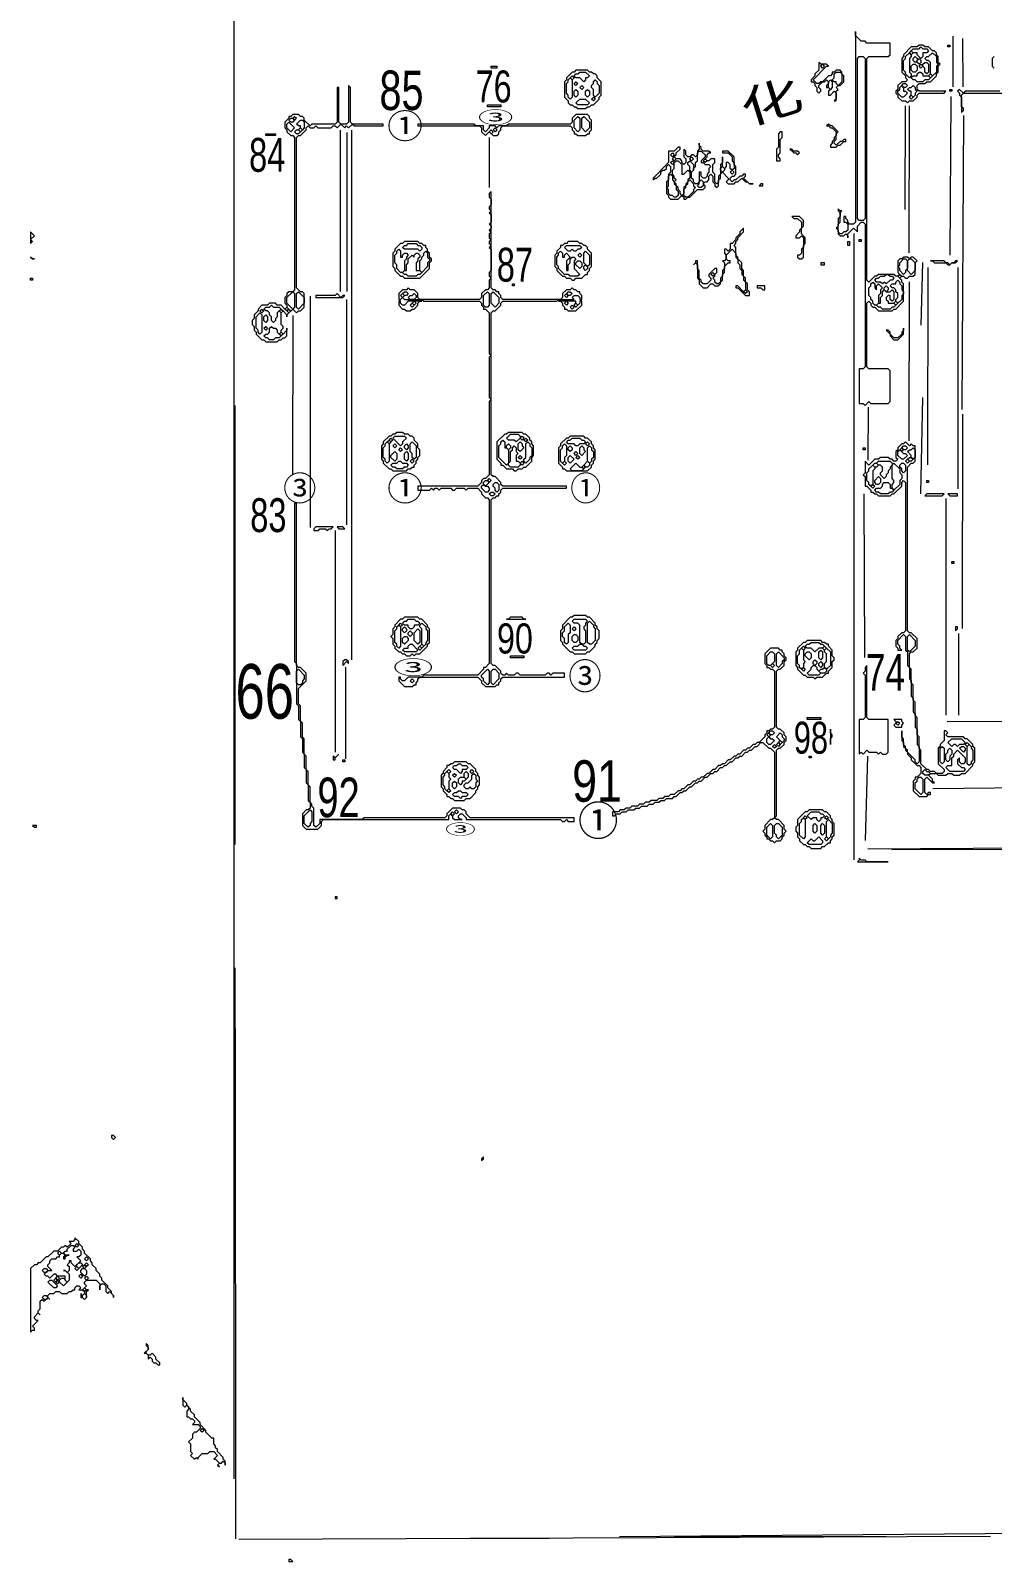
# Model space of a CAD drawing. Extents: x 10 to 1972, y 11 to 1392.
# Drawn here: x 10 to 509, y 11 to 806 of the extents above; entities that cross this region are included whole.
import ezdxf

# ---------------------------------------------------------------- set-up
doc = ezdxf.new("R2010")
doc.units = 0
for name, color, linetype, lineweight in [('OCR_TEXT', 6, 'Continuous', 0), ('TEXT_FALLBACK_OUTLINE', 2, 'Continuous', 0), ('TRACE_CURVE', 6, 'Continuous', 0), ('TRACE_STRAIGHT', 5, 'Continuous', 0), ('TRACE_TEXT_SYMBOL', 6, 'Continuous', 0)]:
    doc.layers.add(name, color=color, linetype=linetype, lineweight=lineweight)
doc.styles.add('wqy-unicode', font='wqy-unicode.lff')

msp = doc.modelspace()

# ---------------------------------------------------------------- linework, layer by layer
at = {"layer": 'TEXT_FALLBACK_OUTLINE', "color": 2}
for points in [[(201, 665), (201, 663), (203, 661), (204, 661), (205, 660), (207, 660), (208, 661), (209, 661), (211, 663), (211, 664), (212, 665), (213, 665), (206, 665), (204, 663), (203, 663), (202, 664), (202, 665)], [(207, 663), (208, 664), (209, 663), (208, 662)], [(208, 664), (209, 665), (210, 664), (209, 663)], [(284, 665), (285, 665), (286, 664), (286, 663), (287, 662), (287, 661), (288, 661), (289, 660), (293, 660), (296, 663), (296, 665), (295, 665), (295, 664), (294, 663), (293, 664), (293, 665)], [(287, 664), (288, 665), (289, 664), (288, 663)], [(290, 662), (291, 663), (292, 662), (291, 661)], [(292, 663), (293, 664), (294, 663), (293, 662)]]:
    msp.add_lwpolyline(points, close=True, dxfattribs=at)
at = {"layer": 'TRACE_CURVE', "color": 6}
for points in [[(438, 805), (438, 706), (437, 705), (435, 705), (434, 706), (434, 707), (433, 708), (433, 709), (432, 709), (432, 706), (433, 706), (434, 705), (434, 702), (433, 701), (432, 701), (431, 700), (430, 700), (429, 701), (429, 705), (430, 706), (430, 711), (431, 712), (430, 712), (429, 713), (429, 712), (430, 711), (430, 709), (429, 708), (429, 704), (428, 703), (429, 702), (429, 700), (430, 699), (432, 699), (433, 700), (434, 699), (434, 698), (434, 700), (437, 703), (439, 701), (439, 704), (441, 706), (442, 706), (443, 705), (443, 631), (442, 630), (440, 630), (440, 612), (442, 612), (443, 611), (445, 613), (446, 612), (455, 612), (456, 613), (456, 629), (455, 630), (445, 630), (444, 631), (444, 664), (445, 665), (446, 664), (446, 663), (447, 662), (448, 662)], [(448, 662), (450, 660), (457, 660), (458, 661), (459, 661), (463, 665), (463, 674), (462, 675), (462, 676), (461, 677), (462, 678), (463, 678), (464, 677), (465, 677), (466, 678), (468, 678), (469, 679), (469, 685), (470, 686), (468, 688), (467, 688), (466, 687), (465, 688), (463, 688), (462, 687), (461, 687), (460, 686), (460, 680), (461, 679), (460, 678), (459, 678), (458, 679), (450, 679), (449, 678), (448, 678), (445, 675), (444, 676), (444, 791), (445, 792), (455, 792), (456, 793), (456, 799), (444, 799), (443, 800), (441, 800), (438, 803), (438, 805)], [(175, 777), (175, 758), (174, 757), (171, 757), (170, 758), (170, 776), (169, 776), (169, 758), (168, 757), (156, 757), (155, 756), (152, 759), (152, 760), (151, 761), (150, 761), (149, 762), (146, 762), (145, 761), (144, 761), (144, 760), (142, 758), (142, 755), (143, 754), (143, 753), (145, 751), (146, 751), (147, 750), (147, 671), (146, 670), (144, 670), (143, 669), (143, 668), (142, 667), (142, 664), (143, 663), (143, 662), (142, 661), (140, 663), (138, 663), (137, 664), (134, 664), (133, 663), (130, 663), (128, 661), (128, 660), (126, 658), (126, 656), (125, 655), (125, 653), (126, 652), (126, 650), (127, 649), (127, 648), (130, 645), (131, 645), (132, 644), (138, 644), (139, 645), (140, 645), (141, 646), (142, 646), (143, 647), (143, 651), (143, 650)], [(143, 650), (141, 648), (140, 649), (140, 650), (141, 651), (141, 652), (140, 653), (140, 659), (141, 660), (143, 658), (143, 657), (143, 658), (146, 661), (148, 659), (149, 660), (150, 660), (152, 662), (152, 669), (151, 670), (150, 670), (148, 672), (148, 750), (149, 751), (150, 751), (153, 754), (153, 755), (154, 756), (155, 755), (157, 755), (158, 756), (159, 755), (166, 755), (167, 756), (168, 756), (169, 755), (171, 757), (173, 755), (174, 756), (175, 755), (177, 757), (178, 756), (193, 756), (193, 757), (177, 757), (176, 758), (176, 776), (175, 777)], [(249, 722), (248, 721), (248, 719), (249, 718), (249, 715), (248, 714), (248, 713), (249, 712), (248, 711), (249, 710), (249, 706), (248, 705), (249, 704), (249, 703), (248, 702), (249, 701), (248, 700), (248, 698), (249, 697), (248, 696), (248, 695), (249, 694), (248, 693), (249, 692), (249, 681), (248, 680), (248, 678), (249, 677), (248, 676), (248, 672), (247, 671), (246, 671), (244, 669), (244, 667), (243, 666), (212, 666), (211, 667), (211, 669), (209, 671), (207, 671), (206, 672), (205, 671), (203, 671), (201, 669), (201, 666), (202, 666), (203, 667), (204, 666), (213, 666), (214, 665), (243, 665), (244, 664), (244, 663), (245, 662), (245, 661), (246, 661), (248, 659), (248, 638), (249, 637), (248, 636), (248, 615), (249, 614), (248, 613), (248, 575)], [(254, 667), (254, 668), (253, 669), (253, 670), (252, 670), (251, 671), (250, 671), (249, 672), (249, 722)], [(281, 472), (280, 471), (279, 472), (278, 472), (277, 471), (264, 471), (263, 472), (262, 472), (261, 471), (258, 471), (257, 472), (256, 471), (255, 471), (254, 472), (254, 473), (251, 476), (250, 476), (249, 477), (249, 562), (250, 563), (251, 563), (252, 564), (253, 564), (253, 565), (254, 566), (254, 567), (255, 568), (288, 568), (288, 569), (255, 569), (254, 570), (254, 571), (251, 574), (250, 574), (249, 575), (249, 659), (250, 660), (251, 660), (254, 663), (254, 664), (255, 665), (283, 665), (284, 666), (292, 666), (291, 667), (292, 668), (294, 668), (295, 667), (295, 666), (296, 666), (296, 668), (295, 669), (295, 670), (294, 670), (293, 671), (292, 671), (291, 672), (290, 671), (288, 671), (286, 669), (286, 667), (285, 666), (255, 666), (254, 667)], [(464, 592), (463, 591), (462, 591), (460, 589), (460, 588), (459, 587), (459, 584), (460, 583), (459, 582), (458, 582), (457, 583), (456, 583), (455, 584), (451, 584), (450, 583), (448, 583), (445, 580), (443, 582), (443, 576), (442, 575), (443, 574), (443, 569), (444, 569), (446, 567), (446, 566), (447, 566), (448, 565), (449, 565), (450, 564), (456, 564), (457, 565), (458, 565), (462, 569), (462, 571), (463, 572), (464, 571), (464, 494), (463, 493), (462, 493), (460, 491), (460, 490), (459, 489), (459, 486), (460, 485), (460, 484), (462, 484), (461, 485), (461, 486), (460, 487), (460, 489), (463, 492), (464, 491), (464, 484), (465, 483), (465, 476), (466, 475), (466, 469), (467, 468), (467, 460), (468, 459), (468, 452), (469, 451), (469, 444), (470, 443)], [(499, 435), (496, 438), (495, 438), (494, 439), (486, 439), (485, 440), (486, 441), (485, 442), (484, 442), (484, 437), (482, 435), (482, 434), (481, 433), (481, 425), (484, 422), (484, 421), (483, 420), (480, 420), (479, 421), (477, 421), (476, 422), (475, 422), (472, 425), (472, 432), (471, 433), (471, 439), (470, 440), (470, 449), (469, 450), (469, 457), (468, 458), (468, 466), (467, 467), (467, 474), (466, 475), (466, 482), (467, 483), (468, 483), (470, 485), (470, 490), (467, 493), (466, 493), (465, 494), (465, 579), (467, 581), (468, 581), (469, 582), (469, 590), (468, 590), (467, 591), (466, 590), (464, 592)], [(248, 575), (246, 573), (245, 573), (244, 572), (244, 571), (242, 569), (211, 569), (211, 567), (217, 567), (218, 568), (219, 567), (220, 568), (221, 568), (222, 567), (223, 568), (228, 568), (229, 567), (230, 567), (231, 568), (235, 568), (236, 567), (237, 568), (242, 568), (244, 566), (244, 565), (246, 563), (247, 563), (248, 562), (248, 477), (246, 475), (245, 475), (245, 474), (242, 471), (214, 471), (213, 470), (206, 470), (204, 468), (203, 468), (202, 469), (202, 470), (201, 470), (201, 468), (204, 465), (208, 465), (209, 466), (210, 466), (210, 467), (211, 468), (211, 469), (212, 470), (242, 470), (244, 468), (244, 467), (246, 465), (251, 465), (252, 466), (253, 466), (253, 467), (254, 468), (254, 469), (255, 470), (287, 470), (287, 472), (281, 472)], [(147, 560), (147, 478), (148, 477), (148, 456), (149, 455), (149, 448), (150, 447), (150, 439), (151, 438), (151, 431), (152, 430), (152, 423), (153, 422), (153, 415), (154, 414), (154, 406), (155, 405), (155, 402), (154, 401), (153, 401), (151, 399), (151, 393), (153, 391), (159, 391), (161, 393), (161, 395), (162, 396), (227, 396), (227, 398), (228, 399), (229, 398), (229, 397), (230, 396), (234, 396), (233, 396), (232, 397), (232, 398), (233, 399), (234, 399), (236, 397), (236, 396), (285, 396), (286, 395), (287, 395), (288, 396), (289, 395), (292, 395), (292, 397), (238, 397), (236, 399), (236, 400), (235, 401), (234, 401), (233, 402), (229, 402), (226, 399), (226, 398), (225, 397), (183, 397), (182, 396), (160, 396), (160, 394), (158, 392), (157, 393)], [(157, 393), (157, 402), (156, 403), (156, 404), (155, 405), (155, 413), (154, 414), (154, 421), (153, 422), (153, 429), (152, 430), (152, 438), (151, 439), (151, 446), (150, 447), (150, 455), (149, 456), (149, 464), (153, 468), (153, 472), (150, 475), (149, 475), (148, 476), (148, 560), (147, 560)], [(394, 485), (391, 482), (391, 477), (392, 476), (392, 475), (393, 475), (394, 474), (395, 474), (396, 473), (396, 444), (395, 443), (394, 443), (393, 442), (392, 442), (392, 441), (391, 440), (391, 439), (388, 436), (387, 436), (386, 435), (385, 435), (383, 433), (382, 433), (381, 432), (380, 432), (378, 430), (377, 430), (376, 429), (375, 429), (373, 427), (372, 427), (370, 425), (369, 425), (368, 424), (367, 424), (365, 422), (364, 422), (362, 420), (361, 420), (359, 418), (358, 418), (357, 417), (356, 417), (355, 416), (354, 416), (352, 414), (351, 414), (349, 412), (348, 412), (347, 411), (346, 411), (344, 409), (342, 409), (341, 408), (339, 408), (338, 407), (336, 407), (335, 406), (332, 406), (331, 405), (329, 405), (328, 404), (326, 404), (325, 403)], [(390, 436), (393, 433), (394, 433), (396, 431), (396, 397), (395, 396), (394, 396), (391, 393), (391, 391), (390, 390), (391, 389), (391, 388), (392, 387), (392, 386), (393, 386), (394, 385), (395, 385), (396, 384), (397, 385), (399, 385), (400, 386), (400, 387), (401, 388), (401, 389), (402, 390), (401, 391), (401, 393), (398, 396), (397, 396), (396, 397), (397, 398), (397, 432), (398, 433), (399, 433), (401, 435), (401, 436), (402, 437), (402, 439), (401, 440), (401, 441), (399, 443), (398, 443), (397, 444), (397, 473), (398, 474), (399, 474), (401, 476), (401, 478), (402, 479), (402, 480), (401, 481), (401, 482), (400, 483), (400, 484), (399, 484), (398, 485), (394, 485)], [(470, 443), (470, 435), (471, 434), (471, 426), (470, 425), (469, 426), (469, 427), (465, 431), (465, 432), (464, 433), (464, 434), (463, 435), (463, 438), (462, 439), (462, 442), (462, 437), (463, 436), (463, 434), (464, 433), (464, 432), (465, 431), (465, 430), (467, 428), (467, 427), (470, 424), (471, 424), (472, 423), (472, 420), (470, 418), (469, 418), (469, 417), (468, 416), (468, 411), (471, 408), (475, 408), (476, 409), (477, 409), (477, 410), (476, 410), (475, 409), (474, 410), (474, 417), (475, 418), (478, 415), (479, 415), (478, 416), (478, 417), (476, 419), (477, 420), (480, 420), (481, 419), (485, 419), (486, 420), (488, 420), (489, 419), (492, 419), (493, 420), (495, 420), (499, 424), (499, 425), (500, 426), (500, 433), (499, 434), (499, 435)], [(325, 403), (322, 403), (321, 402), (319, 402), (318, 401), (316, 401), (315, 400), (312, 400), (312, 398), (313, 398), (314, 399), (316, 399), (317, 400), (319, 400), (320, 401), (323, 401), (324, 402), (326, 402), (327, 403), (330, 403), (331, 404), (333, 404), (334, 405), (336, 405), (337, 406), (339, 406), (340, 407), (343, 407), (344, 408), (345, 408), (347, 410), (348, 410), (349, 411), (350, 411), (352, 413), (353, 413), (355, 415), (356, 415), (357, 416), (358, 416), (360, 418), (361, 418), (363, 420), (364, 420), (365, 421), (366, 421), (368, 423), (369, 423), (370, 424), (371, 424), (373, 426), (374, 426), (376, 428), (377, 428), (378, 429), (379, 429), (381, 431), (382, 431), (383, 432), (384, 432), (386, 434), (387, 434), (389, 436), (390, 436)]]:
    msp.add_lwpolyline(points, dxfattribs=at)
for points in [[(439, 791), (440, 792), (442, 792), (443, 791), (443, 708), (442, 707), (440, 707), (439, 708)], [(143, 757), (144, 758), (147, 755), (145, 753), (143, 755)], [(144, 759), (145, 760), (146, 760), (147, 759), (146, 758), (145, 758)], [(146, 760), (147, 761), (148, 760), (147, 759)], [(150, 759), (151, 759), (152, 758), (152, 755), (151, 754), (150, 755), (150, 756), (149, 756), (148, 757)], [(149, 754), (150, 755), (151, 754), (150, 753)], [(147, 753), (148, 754), (149, 754), (150, 753), (149, 752), (148, 752)], [(463, 687), (464, 687), (465, 686), (465, 682), (464, 681), (464, 680), (463, 679), (461, 681), (461, 682), (460, 683), (461, 684), (461, 685)], [(465, 686), (466, 687), (467, 687), (469, 685), (469, 681), (467, 679), (465, 681)], [(453, 678), (454, 679), (455, 679), (456, 678), (457, 678), (458, 677), (457, 676), (456, 676), (454, 674), (453, 675), (452, 674), (451, 675), (449, 675), (448, 676), (449, 677), (450, 677), (451, 678)], [(459, 675), (460, 676), (461, 675), (461, 674), (462, 673), (462, 671), (463, 670), (463, 669), (462, 668), (462, 666), (460, 664), (459, 665), (459, 666), (460, 667), (460, 669), (459, 670), (459, 671), (458, 672), (457, 672), (456, 673), (457, 674), (459, 674)], [(460, 678), (461, 679), (462, 678), (461, 677)], [(146, 670), (147, 669), (147, 662), (146, 661), (143, 664), (143, 667)], [(148, 669), (149, 670), (152, 667), (152, 664), (149, 661), (148, 662)], [(202, 668), (203, 669), (204, 668), (203, 667)], [(203, 669), (204, 670), (205, 670), (206, 669), (205, 668), (204, 668)], [(208, 668), (209, 669), (210, 668), (210, 667), (209, 666), (207, 666), (206, 667), (207, 668)], [(247, 670), (248, 669), (248, 663), (247, 662), (246, 662), (245, 663), (245, 668)], [(249, 669), (250, 670), (253, 667), (253, 664), (251, 662), (249, 664)], [(287, 668), (288, 669), (289, 668), (288, 667)], [(288, 669), (289, 670), (290, 670), (291, 669), (290, 668), (289, 668)], [(446, 674), (447, 675), (448, 674), (448, 672), (449, 671), (449, 673), (450, 674), (452, 672), (451, 671), (451, 669), (450, 668), (450, 664), (449, 663), (448, 663), (447, 664), (447, 665), (446, 666), (446, 667), (445, 668), (445, 672), (446, 673)], [(452, 670), (453, 671), (454, 670), (456, 670), (457, 671), (458, 670), (458, 666), (457, 665), (456, 666), (456, 668), (455, 668), (454, 667), (454, 666), (455, 665), (455, 664), (458, 664), (459, 663), (458, 662), (457, 662), (456, 661), (452, 661), (451, 662), (450, 662), (449, 663), (450, 664), (451, 664), (451, 667), (452, 668)], [(453, 672), (454, 673), (455, 672), (455, 671), (454, 670), (453, 671)], [(129, 660), (130, 661), (131, 660), (130, 659)], [(134, 662), (135, 663), (136, 662), (139, 662), (140, 661), (138, 659), (138, 657), (137, 656), (137, 655), (136, 654), (135, 655), (135, 657), (134, 658), (134, 659), (133, 660), (132, 660), (131, 661), (132, 662)], [(139, 660), (140, 661), (141, 660), (140, 659)], [(142, 661), (143, 662), (144, 661), (143, 660)], [(143, 660), (144, 661), (145, 660), (144, 659)], [(458, 664), (459, 665), (460, 664), (459, 663)], [(129, 659), (130, 658), (130, 649), (129, 648), (128, 649), (128, 650), (127, 651), (127, 657)], [(131, 657), (132, 658), (133, 657), (133, 655), (132, 654), (131, 655)], [(134, 651), (135, 652), (136, 651), (137, 651), (138, 650), (138, 649), (140, 647), (139, 646), (137, 646), (136, 645), (134, 645), (133, 646), (132, 646), (131, 647), (132, 648), (133, 648), (134, 649)], [(131, 651), (132, 652), (133, 651), (132, 650)], [(139, 648), (140, 649), (141, 648), (140, 647)], [(460, 587), (461, 588), (463, 586), (464, 586), (465, 585), (463, 583), (462, 583), (460, 585)], [(461, 588), (462, 589), (463, 588), (462, 587)], [(462, 589), (463, 590), (464, 590), (465, 589), (464, 588), (463, 588)], [(467, 588), (468, 589), (469, 588), (469, 584), (468, 583), (467, 584), (467, 585), (465, 587), (466, 588)], [(447, 580), (448, 579), (448, 578), (447, 577), (447, 570), (446, 569), (445, 570), (445, 571), (444, 572), (444, 576), (445, 577), (445, 578)], [(447, 580), (448, 581), (449, 581), (450, 580), (449, 579), (448, 579)], [(449, 581), (450, 582), (456, 582), (457, 581), (457, 580), (456, 579), (456, 578), (455, 577), (455, 576), (454, 575), (454, 574), (453, 573), (451, 575), (451, 576), (452, 577), (452, 579), (451, 580), (450, 580)], [(457, 580), (458, 581), (461, 578), (461, 576), (462, 575), (462, 573), (461, 572), (461, 570), (458, 567), (457, 568), (457, 570), (458, 571), (458, 572), (457, 573)], [(461, 580), (462, 581), (463, 581), (464, 580), (464, 577), (463, 576), (462, 577), (462, 578), (461, 579)], [(464, 582), (465, 583), (466, 582), (465, 581)], [(465, 583), (466, 584), (467, 584), (468, 583), (467, 582), (466, 582)], [(247, 572), (248, 573), (249, 572), (248, 571)], [(450, 574), (451, 573), (451, 571), (450, 570), (449, 570), (448, 571), (448, 572)], [(244, 569), (245, 570), (246, 569), (247, 569), (248, 568), (248, 567), (247, 566), (246, 566), (244, 568)], [(245, 571), (246, 572), (247, 572), (248, 571), (246, 569), (245, 570)], [(248, 565), (249, 566), (250, 566), (251, 565), (250, 564), (249, 564)], [(250, 570), (251, 571), (252, 571), (253, 570), (253, 567), (252, 566), (251, 567), (251, 568), (250, 569)], [(446, 569), (447, 570), (448, 569), (447, 568)], [(452, 570), (453, 571), (455, 571), (456, 570), (456, 568), (457, 568), (458, 567), (457, 566), (456, 566), (455, 565), (451, 565), (450, 566), (449, 566), (448, 567), (449, 568), (451, 568), (452, 569)], [(465, 491), (466, 492), (469, 489), (469, 486), (466, 483), (465, 484)], [(394, 483), (395, 483), (396, 482), (396, 478), (394, 476), (393, 476), (392, 477), (392, 481)], [(394, 476), (395, 477), (396, 476), (395, 475)], [(397, 482), (398, 483), (401, 480), (401, 479), (400, 478), (400, 477), (398, 475), (397, 476)], [(148, 473), (149, 474), (152, 471), (152, 469), (151, 468), (151, 467), (150, 466), (149, 466), (148, 467)], [(207, 468), (208, 469), (209, 468), (208, 467)], [(247, 474), (248, 473), (248, 467), (247, 466), (245, 468), (245, 469), (244, 470), (244, 471)], [(249, 473), (250, 474), (251, 474), (253, 472), (253, 469), (250, 466), (249, 467)], [(392, 440), (393, 441), (394, 440), (393, 439)], [(392, 438), (393, 439), (394, 438), (395, 438), (396, 437), (394, 435), (393, 435), (392, 436)], [(393, 441), (394, 442), (395, 442), (396, 441), (395, 440), (394, 440)], [(399, 441), (400, 440), (400, 439), (401, 438), (401, 437), (400, 436), (397, 439)], [(398, 436), (399, 437), (400, 436), (399, 435)], [(488, 438), (493, 438), (495, 436), (494, 435), (492, 435), (491, 434), (490, 435), (489, 435), (488, 434), (486, 436)], [(395, 434), (396, 435), (397, 434), (396, 433)], [(397, 435), (398, 436), (399, 435), (398, 434)], [(482, 433), (483, 434), (484, 433), (484, 426), (483, 425), (482, 426)], [(486, 432), (487, 433), (488, 432), (488, 430), (487, 429), (487, 427), (486, 426), (485, 427), (485, 430), (486, 431)], [(491, 432), (495, 428), (495, 426), (494, 425), (493, 425), (492, 426), (492, 428), (491, 427), (491, 425), (493, 423), (494, 423), (495, 422), (494, 421), (487, 421), (485, 423), (486, 424), (488, 424), (488, 428), (489, 429), (489, 430)], [(492, 433), (493, 434), (494, 434), (495, 433), (495, 432), (494, 431)], [(495, 435), (496, 436), (497, 435), (496, 434)], [(496, 434), (497, 435), (498, 434), (498, 433), (499, 432), (499, 427), (498, 426), (498, 425), (497, 424), (496, 425)], [(473, 421), (474, 422), (475, 421), (476, 421), (477, 420), (476, 419), (474, 419), (473, 420)], [(470, 417), (471, 418), (472, 418), (473, 417), (473, 410), (472, 409), (469, 412), (469, 415), (470, 416)], [(155, 401), (156, 400), (156, 395), (155, 394), (155, 393), (154, 392), (152, 394), (152, 398)], [(228, 399), (229, 400), (230, 399), (229, 398)], [(230, 400), (231, 401), (232, 400), (231, 399)], [(394, 394), (395, 393), (395, 387), (394, 386), (392, 388), (392, 392)], [(396, 393), (397, 394), (398, 394), (400, 392), (400, 388), (398, 386), (397, 387), (397, 388), (396, 389)]]:
    msp.add_lwpolyline(points, close=True, dxfattribs=at)
at = {"layer": 'TRACE_STRAIGHT', "color": 5}
for p, q in [((115.54, 53.88), (115.55, 1343.88)), ((488.5, 802.63), (488.59, 776.37)), ((493.59, 801.38), (493.67, 776.37)), ((487.25, 688.88), (487.64, 771.38)), ((463.75, 712.62), (463.95, 766.38)), ((465.91, 690.12), (466.01, 766.38)), ((493.37, 608.87), (494.23, 761.38)), ((170.87, 670.12), (170.88, 753.88)), ((174.04, 752.63), (174.06, 670.12)), ((176.7, 478.88), (176.71, 753.88)), ((248, 750), (248, 724)), ((437.1, 700.12), (437.11, 375.12)), ((472.16, 652.59), (473.01, 685.16)), ((475.64, 580.12), (475.69, 682.63)), ((491.09, 682.62), (491.1, 567.62)), ((155.17, 547.62), (155.19, 667.63)), ((465.9, 592.62), (466, 675.13)), ((174, 666), (174, 549)), ((146.03, 575.12), (146.23, 657.63)), ((472.03, 565.1), (472.91, 615.13)), ((116, 611), (116, 383)), ((444.64, 582.62), (444.71, 610.12)), ((493.59, 495.13), (493.66, 606.38)), ((442.45, 565.12), (442.63, 480.12)), ((485.14, 450.12), (485.16, 562.63)), ((168, 546), (168, 431)), ((491.67, 450.12), (491.73, 492.63)), ((173.6, 427.62), (173.61, 475.13)), ((485.62, 446.9), (631.86, 447.71)), ((443.26, 385.12), (444.4, 428.91)), ((478.13, 412.16), (540.62, 412.91)), ((444.39, 380.83), (638.14, 382.1)), ((456.87, 380.54), (534.37, 380.68)), ((116, 319), (116, 280)), ((116.15, 287.63), (116.27, 22.63)), ((118.13, 22.52), (508.14, 24.14)), ((315.58, 23.85), (564.36, 25.99)), ((344, 24), (454, 24)), ((238, 23), (279, 23))]:
    msp.add_line(p, q, dxfattribs=at)
at = {"layer": 'TRACE_TEXT_SYMBOL', "color": 6}
for points in [[(471, 798), (470, 797), (467, 797), (463, 793), (463, 792), (462, 791), (462, 784), (464, 782), (464, 781), (465, 780), (464, 779), (462, 779), (460, 777), (460, 775), (459, 774), (459, 773), (460, 772), (460, 771), (462, 769), (464, 769), (465, 768), (466, 769), (468, 769), (470, 771), (470, 772), (471, 773), (484, 773), (485, 774), (471, 774), (470, 775), (470, 777), (471, 778), (474, 778), (475, 779), (477, 779), (480, 782), (480, 783), (481, 784), (481, 787), (482, 788), (481, 789), (481, 792), (480, 793), (480, 794), (479, 795), (478, 795), (476, 797), (474, 797), (473, 798)], [(466, 794), (467, 795), (468, 794), (467, 793)], [(471, 796), (472, 797), (473, 796), (475, 796), (476, 795), (475, 794), (473, 794), (473, 792), (472, 791), (470, 793), (470, 794), (468, 794), (467, 795), (468, 796)], [(486, 798), (487, 798), (487, 797), (486, 797)], [(249, 787), (252, 787), (252, 786), (249, 786)], [(419, 789), (419, 785), (417, 783), (417, 782), (415, 780), (415, 779), (416, 779), (417, 778), (417, 777), (418, 776), (418, 774), (419, 773), (420, 774), (420, 775), (419, 776), (419, 777), (421, 779), (422, 779), (423, 780), (424, 779), (424, 778), (423, 777), (423, 776), (424, 776), (425, 775), (424, 774), (424, 772), (425, 772), (427, 774), (428, 773), (428, 770), (427, 769), (428, 769), (428, 774), (429, 775), (428, 776), (429, 777), (430, 777), (432, 779), (432, 782), (431, 783), (431, 784), (430, 785), (428, 785), (427, 784), (426, 784), (426, 783), (425, 782), (424, 782), (421, 779), (420, 779), (419, 778), (418, 778), (416, 780), (423, 787), (424, 787), (423, 788), (420, 788)], [(420, 787), (421, 788), (422, 787), (421, 786)], [(466, 794), (467, 793), (467, 792), (466, 791), (466, 784), (467, 783), (467, 782), (466, 781), (464, 783), (464, 784), (463, 785), (463, 790), (464, 791), (464, 792)], [(467, 787), (468, 788), (469, 788), (470, 787), (470, 785), (469, 784), (468, 784), (467, 785)], [(468, 791), (469, 792), (470, 791), (470, 790), (469, 789), (468, 790)], [(470, 790), (471, 791), (472, 790), (472, 789), (471, 788), (470, 789)], [(471, 787), (472, 788), (473, 787), (472, 786)], [(473, 788), (474, 789), (475, 789), (476, 788), (476, 784), (475, 783), (474, 784), (474, 786), (473, 787)], [(478, 794), (480, 792), (480, 789), (481, 788), (480, 787), (480, 784), (478, 782), (477, 783), (477, 789), (476, 790), (475, 790), (474, 791), (475, 792), (476, 792)], [(293, 785), (292, 784), (291, 784), (288, 781), (288, 780), (287, 779), (287, 771), (289, 769), (289, 768), (290, 767), (291, 767), (292, 766), (293, 766), (294, 765), (298, 765), (299, 766), (300, 766), (301, 767), (302, 767), (305, 770), (305, 771), (306, 772), (306, 779), (304, 781), (304, 782), (303, 783), (302, 783), (301, 784), (300, 784), (299, 785)], [(289, 780), (290, 781), (291, 780), (291, 771), (290, 770), (289, 771), (289, 772), (288, 773), (288, 778), (289, 779)], [(290, 781), (291, 782), (292, 781), (291, 780)], [(294, 783), (295, 784), (298, 784), (300, 782), (299, 781), (298, 781), (298, 780), (297, 779), (295, 781), (293, 781), (292, 782), (293, 783)], [(292, 778), (293, 779), (294, 778), (293, 777)], [(302, 779), (303, 780), (304, 779), (304, 778), (305, 777), (305, 773), (303, 771), (302, 772), (302, 775), (301, 776), (301, 777), (302, 778)], [(424, 779), (425, 780), (426, 779), (426, 776), (425, 775), (424, 776)], [(427, 783), (428, 784), (430, 784), (431, 783), (431, 779), (429, 777), (428, 778), (428, 779), (427, 779), (426, 780), (427, 781)], [(470, 783), (471, 784), (472, 784), (473, 783), (473, 782), (476, 782), (477, 781), (476, 780), (474, 780), (473, 779), (470, 779), (469, 780), (468, 780), (467, 781), (468, 782), (470, 782)], [(476, 782), (477, 783), (478, 782), (477, 781)], [(292, 774), (293, 775), (294, 774), (294, 772), (293, 771), (292, 772)], [(295, 776), (296, 777), (297, 776), (296, 775)], [(298, 774), (299, 775), (300, 774), (300, 772), (299, 771), (298, 772)], [(301, 770), (302, 771), (303, 770), (302, 769)], [(461, 776), (462, 777), (463, 776), (463, 774), (464, 774), (465, 773), (463, 771), (462, 771), (460, 773), (460, 774), (461, 775)], [(462, 777), (463, 778), (464, 778), (465, 777), (464, 776), (463, 776)], [(467, 776), (468, 777), (469, 776), (469, 775), (470, 774), (469, 773), (469, 772), (468, 771), (467, 772), (467, 774), (466, 774), (465, 775), (466, 776)], [(466, 771), (467, 772), (468, 771), (467, 770)], [(487, 775), (488, 775), (488, 774), (487, 774)], [(247, 767), (254, 767), (254, 766), (247, 766)], [(295, 770), (298, 770), (300, 768), (299, 767), (294, 767), (293, 768)], [(293, 762), (291, 760), (291, 758), (290, 757), (258, 757), (257, 756), (253, 756), (252, 755), (251, 756), (248, 756), (248, 755), (246, 753), (245, 754), (245, 756), (241, 756), (240, 757), (211, 757), (211, 756), (243, 756), (244, 755), (244, 753), (246, 751), (248, 753), (250, 751), (252, 751), (253, 752), (253, 753), (254, 754), (254, 755), (255, 756), (290, 756), (291, 755), (291, 754), (292, 753), (292, 752), (293, 752), (294, 751), (298, 751), (299, 752), (300, 752), (300, 753), (301, 754), (301, 759), (300, 760), (300, 761), (299, 762)], [(250, 754), (251, 755), (252, 754), (251, 753)], [(294, 761), (295, 760), (295, 754), (294, 753), (292, 755), (292, 759)], [(296, 760), (297, 761), (300, 758), (300, 755), (298, 753), (296, 755)], [(424, 757), (423, 756), (424, 756), (425, 755), (426, 755), (428, 753), (428, 751), (427, 750), (427, 749), (426, 748), (426, 747), (425, 746), (425, 745), (428, 745), (429, 746), (430, 746), (432, 748), (433, 748), (433, 749), (432, 749), (431, 748), (430, 748), (428, 746), (427, 747), (427, 748), (428, 749), (428, 752), (429, 753), (426, 756), (425, 756)], [(132, 752), (137, 752), (137, 751), (132, 751)], [(248, 753), (249, 754), (250, 753), (249, 752)], [(399, 753), (398, 752), (398, 745), (397, 744), (397, 738), (399, 738), (399, 739), (398, 740), (398, 741), (399, 742), (399, 749), (400, 750), (400, 753)], [(342, 741), (343, 742), (344, 741), (343, 740)], [(343, 739), (344, 740), (345, 739), (344, 738)], [(352, 739), (353, 740), (354, 739), (353, 738)], [(356, 742), (357, 743), (358, 743), (360, 741), (360, 740), (358, 738), (358, 737), (359, 737), (360, 736), (362, 736), (363, 735), (362, 734), (362, 732), (361, 731), (361, 730), (360, 729), (359, 729), (358, 730), (358, 732), (357, 732), (357, 727), (356, 726), (355, 726), (354, 727), (354, 728), (353, 729), (353, 732), (354, 733), (354, 734), (355, 735), (355, 737), (356, 738)], [(359, 738), (360, 739), (361, 738), (360, 737)], [(404, 744), (406, 742), (407, 742), (408, 741), (409, 742), (408, 743), (406, 743), (405, 744)], [(341, 730), (342, 731), (343, 730), (343, 728), (344, 727), (344, 726), (345, 725), (345, 723), (346, 722), (346, 720), (345, 719), (344, 719), (343, 720), (342, 720), (341, 721), (341, 723), (340, 724), (341, 725)], [(342, 737), (343, 738), (344, 737), (343, 736)], [(344, 737), (345, 738), (346, 738), (348, 736), (348, 731), (349, 731), (351, 733), (352, 732), (352, 729), (351, 728), (351, 727), (350, 726), (350, 725), (349, 724), (349, 721), (348, 720), (347, 721), (347, 722), (346, 723), (346, 724), (345, 725), (345, 726), (344, 727), (345, 728), (344, 729), (344, 730), (343, 731), (343, 733), (344, 734)], [(351, 737), (352, 738), (354, 736), (354, 733), (353, 732), (352, 733), (352, 735), (351, 736)], [(368, 734), (369, 735), (370, 734), (370, 733), (369, 732), (368, 733)], [(373, 732), (374, 733), (375, 732), (374, 731)], [(351, 727), (352, 728), (354, 726), (354, 725), (355, 724), (354, 723), (354, 722), (351, 719), (350, 719), (349, 720), (349, 723), (350, 724), (350, 725), (351, 726)], [(357, 727), (358, 728), (359, 727), (359, 725), (358, 724), (357, 724), (356, 725), (357, 726)], [(389, 726), (388, 725), (390, 725), (390, 726)], [(405, 709), (406, 708), (408, 708), (410, 706), (410, 703), (409, 702), (409, 701), (407, 699), (407, 698), (409, 698), (410, 699), (411, 698), (411, 693), (410, 692), (410, 690), (409, 689), (408, 689), (408, 688), (409, 687), (410, 687), (411, 688), (411, 694), (412, 695), (412, 698), (410, 700), (410, 703), (411, 704), (411, 707), (409, 709)], [(10, 701), (10, 695), (11, 696), (10, 697), (12, 699)], [(204, 696), (203, 695), (202, 695), (199, 692), (199, 691), (198, 690), (198, 683), (199, 682), (199, 681), (202, 678), (203, 678), (204, 677), (212, 677), (217, 682), (217, 685), (218, 686), (218, 687), (217, 688), (217, 690), (216, 691), (216, 692), (215, 693), (215, 694), (214, 694), (213, 695), (212, 695), (211, 696)], [(200, 691), (201, 692), (202, 691), (202, 688), (203, 688), (203, 689), (204, 690), (205, 690), (206, 689), (205, 688), (205, 687), (204, 686), (204, 681), (203, 680), (202, 680), (200, 682), (200, 684), (199, 685), (199, 689), (200, 690)], [(205, 694), (206, 695), (210, 695), (211, 694), (212, 694), (213, 693), (213, 692), (212, 691), (211, 692), (204, 692), (203, 693), (204, 694)], [(289, 696), (288, 695), (287, 695), (286, 694), (285, 694), (285, 693), (283, 691), (283, 690), (282, 689), (282, 683), (283, 682), (283, 681), (286, 678), (287, 678), (288, 677), (290, 677), (291, 676), (292, 676), (293, 677), (296, 677), (298, 679), (299, 679), (299, 680), (300, 681), (300, 682), (301, 683), (301, 690), (299, 692), (299, 693), (298, 694), (297, 694), (296, 695), (295, 695), (294, 696)], [(287, 693), (288, 694), (295, 694), (296, 693), (295, 692), (294, 692), (293, 691), (292, 691), (291, 692), (290, 691), (289, 691)], [(434, 696), (435, 696), (435, 694), (434, 694)], [(440, 697), (441, 697), (441, 696), (440, 696)], [(10, 688), (11, 687), (12, 687), (11, 687)], [(209, 689), (210, 690), (211, 690), (212, 689), (212, 688), (211, 687), (211, 686), (210, 685), (210, 681), (212, 681), (213, 680), (212, 679), (211, 679), (210, 678), (206, 678), (205, 679), (204, 679), (203, 680), (204, 681), (205, 681), (205, 684), (206, 685), (206, 687), (208, 689), (209, 688)], [(214, 690), (215, 691), (216, 690), (216, 688), (217, 687), (217, 686), (216, 685), (216, 683), (213, 680), (212, 681), (212, 686), (213, 687), (213, 688), (214, 689)], [(284, 690), (285, 691), (286, 690), (286, 688), (287, 688), (287, 689), (288, 690), (290, 688), (288, 686), (288, 681), (289, 681), (289, 684), (290, 685), (290, 687), (291, 688), (292, 688), (293, 687), (292, 686), (292, 682), (295, 679), (294, 678), (290, 678), (289, 679), (287, 679), (284, 682), (284, 683), (283, 684), (283, 688), (284, 689)], [(293, 685), (294, 686), (295, 686), (296, 685), (296, 683), (295, 682), (293, 684)], [(294, 689), (295, 690), (296, 689), (295, 688)], [(297, 690), (298, 691), (300, 689), (300, 684), (299, 683), (297, 685)], [(297, 683), (298, 684), (299, 683), (299, 682), (298, 681), (297, 682)], [(420, 685), (420, 684), (422, 684), (422, 685)], [(477, 686), (478, 686), (479, 685), (485, 685), (486, 684), (487, 684), (488, 685), (490, 685), (491, 686), (490, 686), (489, 685), (488, 685), (487, 684), (486, 685), (485, 685), (484, 686)], [(10, 677), (11, 677), (11, 676), (10, 676)], [(363, 679), (364, 680), (365, 679), (364, 678)], [(169, 669), (168, 668), (158, 668), (158, 667), (172, 667), (173, 668), (172, 668), (171, 667)], [(260, 674), (261, 674), (261, 673), (260, 673)], [(380, 670), (381, 671), (382, 670), (381, 669)], [(387, 673), (387, 672), (389, 672), (390, 671), (391, 671), (391, 673)], [(463, 651), (463, 650), (462, 649), (462, 648), (460, 646), (458, 646), (456, 648), (456, 649), (455, 650), (454, 650), (456, 648), (456, 647), (458, 645), (460, 645), (463, 648)], [(200, 597), (199, 596), (198, 596), (197, 595), (196, 595), (193, 592), (193, 591), (192, 590), (192, 583), (193, 582), (193, 581), (196, 578), (197, 578), (198, 577), (205, 577), (206, 578), (207, 578), (208, 579), (209, 579), (209, 580), (210, 581), (210, 582), (211, 583), (211, 584), (212, 585), (212, 588), (211, 589), (211, 591), (209, 593), (209, 594), (208, 595), (207, 595), (206, 596), (204, 596), (203, 597)], [(258, 597), (257, 596), (256, 596), (252, 592), (252, 583), (254, 581), (254, 580), (255, 580), (257, 578), (260, 578), (261, 577), (262, 577), (263, 578), (265, 578), (266, 579), (267, 579), (270, 582), (270, 584), (271, 585), (271, 590), (270, 591), (270, 592), (269, 593), (269, 594), (267, 596), (266, 596), (265, 597)], [(259, 596), (263, 596), (264, 595), (264, 594), (262, 592), (261, 593), (258, 593), (257, 594)], [(194, 591), (195, 592), (196, 591), (196, 582), (195, 581), (194, 582), (194, 583), (193, 584), (193, 589), (194, 590)], [(195, 592), (196, 593), (197, 592), (196, 591)], [(196, 593), (197, 594), (198, 593), (197, 592)], [(198, 594), (199, 595), (204, 595), (205, 594), (203, 592), (203, 591), (202, 590)], [(198, 590), (199, 591), (200, 590), (199, 589)], [(201, 588), (202, 589), (203, 588), (202, 587)], [(204, 590), (205, 591), (206, 590), (206, 589), (205, 588), (204, 589)], [(207, 591), (208, 592), (210, 590), (210, 584), (209, 583), (208, 584), (208, 586), (207, 587)], [(254, 592), (255, 593), (256, 592), (256, 589), (257, 589), (258, 588), (258, 581), (257, 580), (253, 584), (253, 590), (254, 591)], [(257, 590), (258, 591), (259, 590), (259, 589), (258, 588), (257, 589)], [(260, 589), (261, 590), (262, 589), (262, 587), (263, 586), (262, 585), (262, 582), (263, 582), (264, 581), (264, 580), (263, 579), (259, 579), (258, 580), (258, 581), (259, 582), (259, 587), (260, 588)], [(263, 591), (264, 592), (265, 591), (265, 590), (266, 589), (264, 587), (263, 588)], [(264, 594), (265, 595), (266, 594), (265, 593)], [(266, 593), (267, 594), (268, 593), (267, 592)], [(267, 591), (268, 592), (269, 591), (269, 590), (270, 589), (270, 585), (269, 584), (269, 583), (267, 581), (266, 582), (266, 583), (267, 584)], [(290, 595), (289, 594), (288, 594), (285, 591), (285, 590), (284, 589), (284, 581), (286, 579), (286, 578), (287, 578), (288, 577), (299, 577), (301, 579), (301, 580), (302, 581), (302, 582), (303, 583), (303, 588), (302, 589), (302, 590), (301, 591), (301, 592), (299, 594), (298, 594), (297, 595)], [(286, 590), (287, 591), (288, 590), (288, 585), (287, 584), (287, 582), (286, 581), (285, 582), (285, 588), (286, 589)], [(290, 593), (291, 594), (295, 594), (296, 593), (297, 593), (298, 592), (297, 591), (295, 591), (294, 590), (293, 590), (292, 591), (289, 591), (288, 592), (289, 593)], [(289, 589), (290, 590), (291, 589), (291, 588), (290, 587), (289, 588)], [(295, 589), (296, 590), (297, 589), (297, 588), (298, 587), (296, 585), (295, 586)], [(298, 591), (299, 592), (300, 591), (299, 590)], [(299, 589), (300, 590), (301, 589), (301, 588), (302, 587), (302, 584), (301, 583), (301, 582), (300, 581), (299, 582)], [(442, 589), (443, 589), (443, 588), (442, 588)], [(199, 587), (200, 586), (200, 583), (199, 582), (197, 584), (197, 585)], [(200, 581), (201, 582), (202, 582), (203, 581), (205, 581), (206, 580), (205, 579), (204, 579), (203, 578), (200, 578), (199, 579), (198, 579), (197, 580), (198, 581)], [(204, 586), (205, 587), (206, 586), (206, 583), (205, 582), (204, 583)], [(207, 582), (208, 583), (209, 582), (208, 581)], [(263, 584), (264, 585), (265, 584), (264, 583)], [(264, 581), (265, 582), (266, 581), (265, 580)], [(286, 581), (287, 582), (288, 581), (287, 580)], [(289, 584), (290, 585), (292, 583), (290, 581), (289, 582)], [(293, 581), (295, 579), (296, 579), (297, 578), (296, 577), (291, 577), (290, 578)], [(292, 586), (293, 587), (294, 586), (293, 585)], [(293, 584), (294, 585), (295, 584), (294, 583)], [(296, 579), (297, 580), (298, 579), (297, 578)], [(299, 582), (300, 581), (300, 580), (299, 579), (298, 579), (297, 580)], [(475, 565), (474, 564), (483, 564), (484, 565)], [(475, 572), (476, 572), (476, 571), (475, 571)], [(486, 565), (487, 564), (491, 564), (491, 565)], [(158, 548), (157, 547), (157, 546), (159, 546), (160, 547), (163, 547), (164, 546), (165, 547), (166, 547), (167, 548)], [(169, 548), (170, 547), (173, 547), (172, 548)], [(488, 530), (489, 530), (489, 529), (488, 529)], [(204, 501), (203, 500), (202, 500), (199, 497), (199, 496), (198, 495), (198, 492), (197, 491), (198, 490), (198, 487), (199, 486), (199, 485), (201, 483), (202, 483), (203, 482), (204, 482), (205, 481), (207, 481), (208, 482), (209, 481), (210, 482), (212, 482), (216, 486), (216, 487), (217, 488), (217, 495), (216, 496), (216, 497), (213, 500), (212, 500), (211, 501)], [(259, 501), (258, 500), (257, 500), (267, 500), (266, 500), (265, 501)], [(292, 502), (291, 501), (290, 501), (286, 497), (286, 495), (285, 494), (285, 489), (286, 488), (286, 487), (290, 483), (291, 483), (292, 482), (298, 482), (299, 483), (300, 483), (303, 486), (303, 487), (304, 488), (304, 489), (305, 490), (305, 494), (304, 495), (304, 496), (303, 497), (303, 498), (300, 501), (299, 501), (298, 502)], [(200, 496), (201, 497), (202, 496), (202, 486), (201, 485), (200, 486), (200, 487), (199, 488), (199, 494), (200, 495)], [(201, 497), (202, 498), (203, 497), (202, 496)], [(205, 499), (206, 500), (209, 500), (210, 499), (211, 499), (212, 498), (211, 497), (209, 497), (209, 496), (208, 495), (207, 495), (206, 496), (206, 497), (204, 497), (203, 498), (204, 499)], [(203, 495), (204, 496), (205, 495), (205, 494), (204, 493), (203, 494)], [(206, 493), (207, 494), (208, 493), (208, 492), (207, 491), (206, 492)], [(211, 495), (212, 494), (212, 488), (211, 487), (209, 489), (209, 493)], [(212, 497), (213, 498), (215, 496), (215, 495), (216, 494), (216, 489), (215, 488), (215, 487), (214, 486), (213, 487), (213, 495), (212, 496)], [(289, 498), (290, 497), (290, 493), (289, 492), (289, 488), (288, 487), (287, 488), (287, 490), (286, 491), (286, 493), (287, 494), (287, 496)], [(291, 499), (292, 500), (298, 500), (299, 499), (298, 498), (298, 497), (297, 496), (297, 495), (298, 494), (298, 488), (297, 487), (296, 487), (295, 488), (295, 497), (294, 498), (292, 498)], [(291, 495), (292, 496), (293, 495), (292, 494)], [(299, 498), (300, 499), (302, 497), (302, 496), (303, 495), (303, 489), (301, 487), (300, 487), (299, 488)], [(490, 496), (490, 494), (491, 495), (491, 496)], [(203, 490), (204, 491), (205, 491), (206, 490), (206, 489), (204, 487), (203, 488)], [(206, 486), (207, 487), (208, 487), (211, 484), (210, 483), (204, 483), (203, 484), (204, 485), (206, 485)], [(211, 485), (212, 486), (213, 485), (212, 484)], [(212, 486), (213, 487), (214, 486), (213, 485)], [(291, 491), (292, 492), (293, 492), (294, 491), (294, 489), (293, 488), (292, 488), (291, 489)], [(294, 486), (295, 487), (296, 487), (297, 486), (298, 486), (299, 485), (298, 484), (292, 484), (291, 485), (292, 486)], [(413, 489), (412, 488), (411, 488), (408, 485), (408, 484), (407, 483), (407, 476), (408, 475), (408, 474), (411, 471), (412, 471), (413, 470), (416, 470), (417, 469), (418, 470), (421, 470), (423, 472), (424, 472), (424, 473), (426, 475), (426, 478), (427, 479), (427, 480), (426, 481), (426, 484), (424, 486), (424, 487), (423, 487), (422, 488), (421, 488), (420, 489)], [(409, 484), (410, 485), (411, 484), (411, 479), (412, 478), (411, 477), (411, 475), (410, 474), (409, 475), (409, 476), (408, 477), (408, 481), (409, 482)], [(410, 485), (411, 486), (412, 485), (411, 484)], [(414, 487), (415, 488), (419, 488), (420, 487), (421, 487), (422, 486), (421, 485), (419, 485), (417, 483), (415, 485), (413, 485), (412, 486), (413, 487)], [(421, 485), (422, 486), (423, 485), (422, 484)], [(422, 484), (423, 485), (425, 483), (425, 476), (423, 474), (422, 475), (422, 477), (423, 478), (423, 482), (422, 483)], [(173, 479), (172, 478), (172, 476), (174, 478), (175, 477), (175, 478), (174, 479)], [(259, 481), (266, 481), (266, 480), (259, 480)], [(412, 482), (413, 483), (414, 483), (415, 482), (415, 480), (414, 479), (412, 481)], [(416, 478), (417, 479), (418, 478), (418, 477), (417, 476), (416, 477)], [(419, 483), (420, 484), (421, 483), (421, 480), (420, 479), (419, 480)], [(419, 477), (420, 478), (421, 477), (421, 476), (420, 475), (419, 476)], [(410, 474), (411, 475), (412, 474), (411, 473)], [(415, 475), (416, 476), (417, 476), (418, 475), (418, 474), (420, 472), (419, 471), (414, 471), (413, 472), (415, 474)], [(421, 474), (422, 475), (423, 474), (423, 473), (422, 472), (420, 472), (419, 473), (420, 474)], [(444, 476), (443, 475), (443, 473), (442, 472), (443, 471), (443, 449), (442, 448), (440, 448), (440, 430), (441, 431), (442, 430), (444, 432), (445, 431), (449, 431), (450, 430), (451, 431), (452, 430), (454, 430), (455, 431), (455, 448), (445, 448), (444, 449)], [(413, 449), (420, 449), (420, 448), (413, 448)], [(458, 448), (459, 447), (459, 446), (458, 445), (459, 444), (462, 444), (462, 445), (463, 446), (462, 447), (462, 448)], [(459, 446), (460, 447), (461, 446), (460, 445)], [(425, 443), (425, 435), (425, 438), (426, 439), (426, 440), (425, 441)], [(170, 430), (168, 428), (167, 429), (167, 427), (168, 427), (168, 428)], [(172, 427), (173, 427), (173, 426), (172, 426)], [(230, 426), (229, 425), (228, 425), (227, 424), (226, 424), (226, 423), (224, 421), (224, 420), (223, 419), (223, 413), (224, 412), (224, 411), (226, 409), (226, 408), (227, 408), (228, 407), (229, 407), (230, 406), (235, 406), (236, 407), (238, 407), (241, 410), (241, 411), (242, 412), (242, 413), (243, 414), (243, 418), (242, 419), (242, 420), (241, 421), (241, 422), (238, 425), (237, 425), (236, 426)], [(226, 421), (227, 422), (228, 421), (227, 420)], [(231, 424), (232, 425), (233, 425), (234, 424), (236, 424), (237, 423), (236, 422), (234, 422), (234, 421), (233, 420), (231, 422), (230, 422), (229, 423), (230, 424)], [(238, 421), (239, 422), (240, 421), (239, 420)], [(414, 429), (415, 429), (415, 428), (414, 428)], [(225, 420), (226, 421), (227, 420), (227, 418), (228, 417), (227, 416), (227, 412), (226, 411), (225, 412), (225, 413), (224, 414), (224, 418), (225, 419)], [(229, 419), (230, 420), (231, 419), (230, 418)], [(229, 415), (230, 416), (231, 415), (231, 413), (230, 412), (229, 413)], [(232, 417), (233, 418), (235, 418), (236, 417), (235, 416), (234, 416), (234, 415), (233, 414), (232, 415)], [(235, 420), (236, 421), (237, 420), (237, 418), (236, 417), (235, 418)], [(239, 419), (240, 420), (241, 419), (241, 417), (242, 416), (241, 415), (241, 413), (240, 412), (239, 412), (238, 413), (237, 412), (236, 412), (235, 413), (235, 414), (236, 415), (237, 415), (239, 417)], [(226, 411), (227, 412), (228, 411), (227, 410)], [(231, 410), (232, 411), (233, 411), (234, 410), (236, 410), (237, 409), (236, 408), (234, 408), (233, 407), (232, 408), (230, 408), (229, 409), (230, 410)], [(414, 401), (413, 400), (412, 400), (408, 396), (408, 393), (407, 392), (407, 390), (408, 389), (408, 387), (409, 386), (409, 385), (411, 383), (412, 383), (413, 382), (414, 382), (415, 381), (420, 381), (421, 382), (422, 382), (424, 384), (425, 384), (425, 385), (426, 386), (426, 387), (427, 388), (427, 394), (426, 395), (426, 396), (425, 397), (425, 398), (423, 400), (422, 400), (421, 401)], [(411, 397), (412, 398), (413, 397), (412, 396)], [(415, 400), (419, 400), (420, 399), (421, 399), (422, 398), (421, 397), (420, 397), (420, 396), (419, 395), (418, 396), (418, 397), (416, 397), (415, 396), (413, 398)], [(422, 397), (423, 398), (424, 397), (423, 396)], [(11, 393), (12, 392), (13, 392), (13, 393)], [(410, 396), (411, 397), (412, 396), (412, 387), (411, 386), (409, 388), (409, 394), (410, 395)], [(416, 393), (417, 394), (418, 393), (418, 390), (417, 389), (416, 390)], [(420, 393), (421, 394), (422, 393), (422, 389), (421, 388), (420, 389)], [(423, 395), (424, 396), (426, 394), (426, 389), (425, 388), (425, 387), (424, 386), (423, 387)], [(419, 387), (421, 385), (421, 384), (420, 383), (414, 383), (413, 384), (415, 386), (416, 385), (417, 385)], [(422, 386), (423, 387), (424, 386), (423, 385)], [(440, 376), (440, 375), (439, 374), (455, 374), (444, 374), (443, 375), (441, 375)], [(168, 356), (168, 355), (169, 355), (169, 356)], [(52, 232), (52, 231), (53, 230), (54, 231), (53, 232)], [(245, 221), (244, 220), (244, 219), (245, 220)], [(31, 175), (32, 175), (33, 174), (32, 173), (32, 172), (34, 172), (35, 173), (36, 172), (36, 170), (35, 169), (34, 169), (36, 167), (33, 164), (31, 166), (31, 167), (30, 167), (30, 166), (29, 165), (30, 164), (30, 162), (29, 161), (28, 162), (27, 162), (28, 162), (30, 160), (30, 157), (29, 156), (28, 157), (28, 159), (24, 159), (23, 160), (22, 160), (20, 158), (19, 159), (18, 159), (17, 160), (19, 162), (21, 162), (19, 164), (19, 165), (20, 166), (20, 167), (21, 168), (23, 168), (24, 169), (25, 169), (25, 170), (26, 171), (27, 171), (28, 170), (27, 169), (27, 168), (28, 168), (28, 169), (29, 170), (30, 170), (28, 170), (27, 171), (28, 172), (29, 172), (29, 173)], [(33, 175), (34, 176), (35, 175), (34, 174)], [(24, 171), (25, 172), (26, 171), (25, 170)], [(38, 168), (39, 169), (40, 168), (39, 167)], [(16, 162), (17, 163), (18, 163), (19, 162), (18, 161), (17, 161)], [(23, 158), (24, 159), (25, 158), (24, 157)], [(33, 163), (34, 164), (35, 163), (34, 162)], [(34, 165), (35, 166), (36, 166), (37, 165), (35, 163), (34, 164)], [(35, 159), (36, 160), (37, 159), (36, 158)], [(36, 162), (37, 163), (38, 163), (39, 162), (39, 160), (38, 159), (36, 161)], [(37, 164), (38, 165), (39, 164), (38, 163)], [(38, 165), (39, 166), (40, 165), (39, 164)], [(38, 158), (39, 159), (40, 158), (39, 157)], [(19, 156), (20, 157), (21, 157), (24, 154), (23, 153), (22, 153)], [(22, 157), (23, 158), (24, 157), (23, 156)], [(23, 156), (24, 157), (25, 156), (24, 155)], [(25, 157), (26, 158), (27, 158), (29, 156), (27, 154), (25, 156)], [(37, 152), (38, 153), (39, 152), (38, 151)], [(16, 148), (17, 149), (18, 149), (19, 148), (18, 147), (17, 147)], [(37, 149), (38, 150), (39, 149), (39, 148), (38, 147), (37, 148)], [(70, 124), (70, 123), (71, 122), (71, 121), (69, 119), (70, 119), (71, 118), (71, 116), (72, 117), (73, 116), (73, 115), (74, 114), (75, 114), (76, 113), (77, 113), (77, 114), (75, 116), (75, 117), (73, 119), (72, 118), (71, 118), (70, 119), (70, 120), (71, 121), (71, 123)], [(98, 79), (99, 80), (100, 79), (99, 78)], [(144, 12), (144, 11), (146, 11), (145, 12)]]:
    msp.add_lwpolyline(points, close=True, dxfattribs=at)
for points in [[(510, 792), (509, 791), (509, 787), (510, 786)], [(513, 774), (495, 774), (494, 773), (492, 775), (491, 774), (492, 773), (492, 772), (493, 771), (493, 763), (494, 764), (494, 765), (493, 766), (493, 772), (494, 773), (514, 773)], [(357, 747), (357, 744), (356, 743), (356, 741), (355, 740), (354, 741), (353, 741), (352, 740), (351, 740), (350, 741), (350, 743), (349, 744), (349, 740), (350, 739), (350, 737), (349, 736), (348, 737), (348, 738), (347, 739), (345, 739), (344, 740), (345, 741), (345, 742), (347, 744), (347, 745), (346, 745), (344, 743), (341, 743), (341, 737), (333, 729), (333, 728), (334, 729), (335, 729), (337, 731), (337, 732), (338, 733), (339, 733), (340, 734), (340, 735), (341, 736), (342, 735), (342, 732), (341, 731), (341, 728), (340, 727), (340, 721), (341, 720), (341, 719), (342, 718), (346, 718), (348, 720), (349, 719), (349, 718), (350, 718), (351, 719), (352, 719), (356, 723), (359, 723), (360, 724), (360, 725), (359, 726), (360, 727), (361, 727), (362, 728)], [(367, 730), (367, 727), (366, 726), (365, 727), (365, 731), (364, 732), (364, 736), (365, 737), (365, 739), (363, 739), (362, 738), (361, 738), (360, 739), (361, 740), (361, 741), (362, 742), (363, 742), (362, 743), (359, 743), (358, 744), (358, 745), (357, 746), (357, 747)], [(362, 728), (362, 730), (363, 731), (364, 730), (364, 727), (365, 726), (365, 725), (366, 724), (367, 725), (367, 728), (368, 729), (368, 731), (369, 732), (372, 729), (372, 728), (371, 727), (372, 726), (375, 726), (376, 727), (377, 727), (379, 729), (381, 727), (382, 727), (383, 726), (385, 726), (383, 726), (380, 729), (381, 730), (381, 731), (380, 731), (379, 730), (378, 730), (376, 728), (375, 728), (374, 727), (373, 728), (373, 729), (374, 730), (375, 730), (376, 731), (376, 735), (375, 736), (375, 740), (372, 743), (369, 743), (369, 742), (372, 742), (374, 740), (374, 738), (375, 737), (375, 734), (374, 733), (373, 734), (373, 736), (372, 737), (371, 737), (371, 735), (370, 734), (369, 735), (369, 740), (369, 737), (368, 736), (368, 731), (367, 730)], [(380, 703), (378, 701), (378, 700), (376, 698), (376, 697), (374, 695), (373, 695), (373, 692), (372, 691), (371, 692), (370, 692), (370, 690), (371, 689), (371, 687), (370, 686), (369, 686), (370, 685), (370, 682), (369, 681), (369, 678), (368, 677), (368, 675), (367, 674), (366, 674), (365, 675), (365, 676), (364, 677), (365, 678), (365, 679), (366, 680), (366, 682), (365, 682), (362, 679), (362, 678), (363, 677), (363, 676), (361, 674), (359, 674), (358, 675), (358, 676), (357, 677), (357, 681), (356, 682), (356, 686), (355, 686), (355, 685), (354, 684), (355, 685), (356, 684), (356, 677), (357, 676), (357, 674), (359, 672), (361, 672), (363, 674), (364, 674), (365, 673), (367, 673), (368, 674), (368, 675), (369, 676), (369, 679), (370, 680), (370, 683)], [(370, 683), (372, 685), (373, 685), (373, 686), (372, 686), (371, 687), (371, 689), (374, 692), (376, 690), (376, 688), (377, 687), (377, 685), (378, 684), (378, 682), (379, 681), (379, 679), (380, 678), (380, 676), (381, 675), (381, 671), (380, 670), (377, 673), (376, 673), (376, 672), (377, 672), (381, 668), (383, 668), (383, 670), (382, 671), (382, 674), (381, 675), (381, 677), (380, 678), (380, 681), (379, 682), (379, 685), (377, 687), (377, 688), (376, 689), (376, 693), (375, 694), (376, 695), (376, 696), (377, 697), (377, 698), (380, 701), (380, 703)], [(33, 179), (33, 178), (32, 177), (30, 177), (31, 176), (29, 174), (28, 175), (27, 174), (26, 174), (24, 172), (22, 172), (19, 169), (18, 169), (15, 166), (14, 166), (13, 165), (12, 165), (10, 163), (10, 130), (11, 131), (12, 131), (12, 132), (11, 133), (14, 136), (13, 136), (12, 137), (12, 138), (14, 140), (15, 139), (14, 140), (14, 141), (15, 142), (15, 146), (16, 147), (17, 146), (19, 148), (20, 147), (19, 148), (19, 149), (20, 150), (22, 150), (23, 151), (25, 151), (26, 150), (29, 150), (30, 151), (31, 151), (32, 152), (33, 152), (33, 153), (34, 154), (35, 154), (36, 153), (35, 152), (37, 152), (38, 151), (38, 150), (37, 149), (36, 150), (36, 148), (37, 148), (38, 147), (39, 148), (39, 151)], [(39, 151), (40, 152), (39, 152), (38, 153), (39, 154), (38, 155), (38, 156), (39, 157), (44, 157), (46, 155), (46, 152), (46, 154), (47, 155), (48, 155), (49, 154), (49, 151), (50, 150), (51, 151), (53, 149), (53, 148), (53, 149), (52, 150), (52, 151), (50, 153), (50, 154), (47, 157), (47, 158), (46, 159), (46, 160), (44, 162), (44, 163), (42, 165), (42, 166), (41, 167), (41, 168), (38, 171), (38, 172), (37, 173), (37, 174), (35, 176), (35, 177), (33, 179)], [(89, 96), (89, 92), (90, 91), (91, 92), (92, 91), (92, 90), (91, 89), (91, 86), (92, 86), (93, 85), (94, 85), (95, 84), (95, 83), (94, 82), (97, 82), (98, 81), (98, 80), (96, 78), (95, 78), (94, 77), (94, 75), (92, 73), (93, 72), (93, 68), (94, 67), (93, 66), (95, 64), (96, 65), (97, 64), (97, 65), (99, 67), (102, 67), (103, 68), (105, 68), (107, 66), (105, 64), (106, 64), (108, 62), (107, 61), (108, 60), (107, 61), (108, 62), (109, 62), (110, 63), (111, 62), (111, 61), (111, 63), (110, 64), (110, 65), (107, 68), (107, 69), (106, 70), (106, 71), (105, 72), (105, 75), (104, 75), (101, 78), (101, 79), (98, 82), (98, 83), (95, 86), (95, 87), (93, 89), (93, 90)], [(93, 90), (91, 92), (91, 93), (89, 95), (89, 96)]]:
    msp.add_lwpolyline(points, dxfattribs=at)

# ---------------------------------------------------------------- texts
at = {"layer": 'OCR_TEXT', "color": 6, "style": 'wqy-unicode'}
for s, height, width, p in [('85', 20.499, 0.751044, (191, 764.27)), ('76', 16.612, 0.751929, (241, 768.22)), ('①', 12.78, 1.066023, (195, 749.55)), ('③', 6.39, 2.132046, (242, 757.28)), ('84', 17.57, 0.72, (123.35, 732.23)), ('87', 17.57, 0.72, (251.89, 675.23)), ('③', 12.78, 0.994955, (141, 561.55)), ('①', 12.78, 1.066023, (195, 561.55)), ('①', 12.78, 0.923886, (290, 561.55)), ('83', 17.57, 0.72, (123.96, 545.23)), ('90', 15.618, 0.80146, (252, 482.21)), ('66', 28.339, 0.72, (116.29, 448.38)), ('③', 7.3, 2.114279, (198, 471.32)), ('③', 13.69, 0.928624, (289, 463.59)), ('74', 18.979, 0.72, (443.39, 463)), ('98', 16.594, 0.72, (406.03, 430.22)), ('91', 21.498, 0.807772, (291, 405.29)), ('92', 20.521, 0.72, (158.81, 397.27)), ('①', 15.52, 0.994955, (294, 387.67)), ('③', 5.48, 2.155735, (225, 388.24))]:
    msp.add_text(s, height=height, dxfattribs=dict(at, width=width)).set_placement(p)
at = {"layer": 'OCR_TEXT', "color": 6, "style": 'wqy-unicode', "width": 1.4022}
msp.add_text('化', height=16.78, rotation=17.52557, dxfattribs=at).set_placement((381.53, 755.98))

doc.saveas('drawing.dxf')
